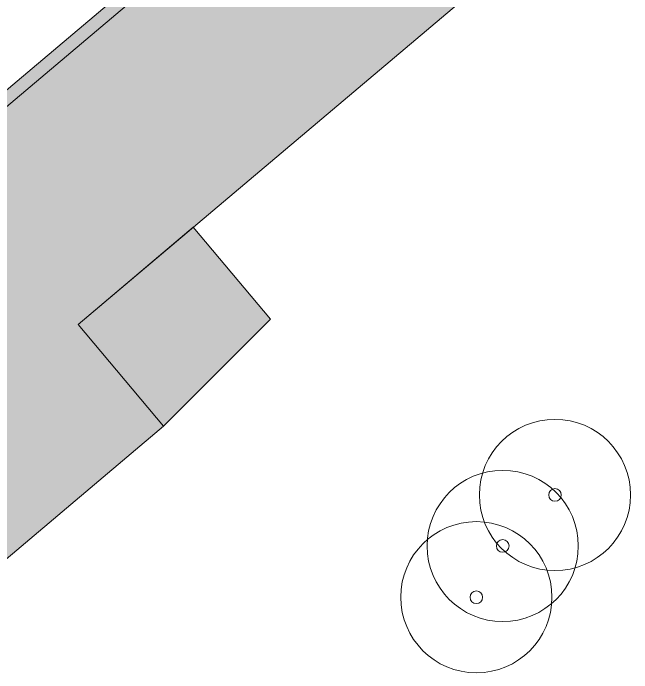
# Model space of a CAD drawing. Header units: metres. Extents: x -3 to 687, y -1 to 1371.
# Drawn here: x 116.8 to 141.35, y 234.44 to 260.62 of the extents above; entities that cross this region are included whole.
import ezdxf

# ---------------------------------------------------------------- set-up
doc = ezdxf.new("R2010")
doc.units = ezdxf.units.M
doc.header["$MEASUREMENT"] = 0
for name, color, linetype, lineweight, true_color in [('TPX_BUILDINGS', 7, 'CONTINUOUS', 0, 0x000000), ('TPX_BUILDINGS_HATCH', 7, 'CONTINUOUS', 0, 0xf0f0f0), ('TPX_BUILDINGS_SHADOWS_HATCH', 7, 'CONTINUOUS', 0, 0x000000), ('TPX_BUILDINGS_SHADOWS_OUTLINES', 7, 'CONTINUOUS', 0, 0x000000), ('TPX_VEGETATION_TREES_INDIVIDUAL', 7, 'CONTINUOUS', 0, 0x136734)]:
    doc.layers.add(name, color=color, linetype=linetype, lineweight=lineweight, true_color=true_color)

# ---------------------------------------------------------------- blocks, each defined once
blk = doc.blocks.new('TREETR003_CR030')
at = {"layer": 'TPX_VEGETATION_TREES_INDIVIDUAL'}
for radius in [3, 0.25]:
    blk.add_circle((0, 0, 0.036), radius, dxfattribs=at)

msp = doc.modelspace()

# ---------------------------------------------------------------- hatches: boundary and pattern name
at = {"layer": 'TPX_BUILDINGS_HATCH'}
msp.add_hatch(color=256, dxfattribs=at).paths.add_polyline_path([(104.454, 257.759), (100.429, 254.362), (114.712, 237.432), (122.771, 244.238), (119.374, 248.272), (137.104, 263.242), (131.662, 269.69), (109.896, 251.311), (104.454, 257.759)])
at = {"layer": 'TPX_BUILDINGS_SHADOWS_HATCH'}
for points in [[(104.672, 258.605), (100.429, 254.362), (104.454, 257.759), (109.896, 251.311), (131.662, 269.69), (137.104, 263.242), (141.347, 267.484), (135.904, 273.932), (114.139, 255.554), (108.697, 262.002), (104.672, 258.605)], [(123.941, 252.128), (119.374, 248.272), (122.771, 244.238), (127.014, 248.48), (123.941, 252.128)]]:
    msp.add_hatch(color=256, dxfattribs=at).paths.add_polyline_path(points)

# ---------------------------------------------------------------- linework, layer by layer
at = {"layer": 'TPX_BUILDINGS', "elevation": 0.042}
msp.add_lwpolyline([(104.454, 257.759), (100.429, 254.362), (114.712, 237.432), (122.771, 244.238), (119.374, 248.272), (137.104, 263.242), (131.662, 269.69), (109.896, 251.311)], close=True, dxfattribs=at)
at = {"layer": 'TPX_BUILDINGS_SHADOWS_OUTLINES', "elevation": 0.039}
for points in [[(104.672, 258.605), (100.429, 254.362), (104.454, 257.759), (109.896, 251.311), (131.662, 269.69), (137.104, 263.242), (141.347, 267.484), (135.904, 273.932), (114.139, 255.554), (108.697, 262.002)], [(123.941, 252.128), (119.374, 248.272), (122.771, 244.238), (127.014, 248.48)]]:
    msp.add_lwpolyline(points, close=True, dxfattribs=at)

# ---------------------------------------------------------------- block references
at = {"layer": 'TPX_VEGETATION_TREES_INDIVIDUAL'}
for p in [(138.298, 241.502, 0.036), (136.224, 239.478, 0.036), (135.178, 237.444, 0.036)]:
    msp.add_blockref('TREETR003_CR030', p, dxfattribs=at)

doc.saveas('drawing.dxf')
